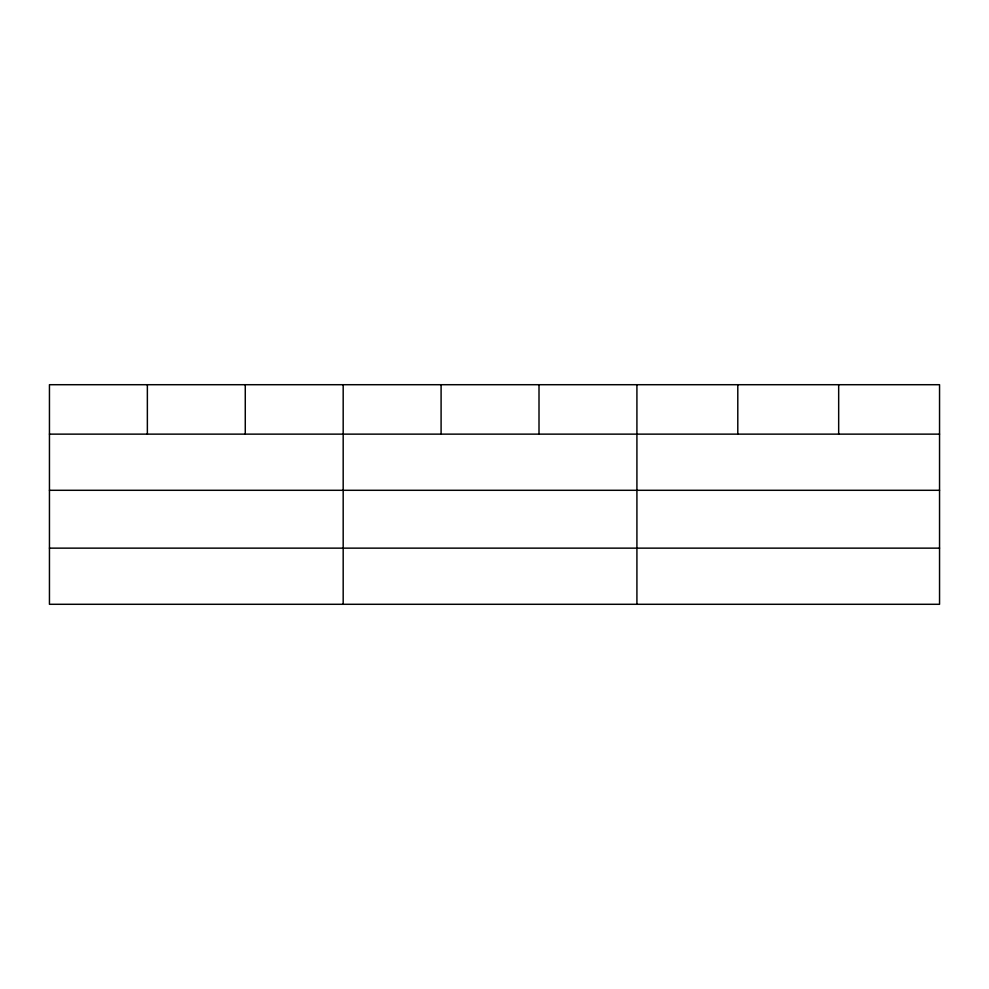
<?xml version="1.0" encoding="UTF-8"?>
<svg xmlns="http://www.w3.org/2000/svg" width="989" height="989" viewBox="0 0 989 989"><rect width="100%" height="100%" fill="white"/><g stroke="black" fill="none" stroke-linecap="round" stroke-linejoin="round"><path stroke-width="1.48" d="M939.55 490.297L939.55 384.709L49.45 384.709L49.45 604.291L939.55 604.291L939.55 490.297L49.45 490.297M49.45 434.134L939.55 434.134M49.45 548.141L939.55 548.141M838.672 384.709L838.672 434.134M737.794 384.709L737.794 434.134M636.916 384.709L636.916 604.291M539.005 384.709L539.005 434.134M441.094 384.709L441.094 434.134M343.183 384.709L343.183 604.291M245.272 384.709L245.272 434.134M147.361 384.709L147.361 434.134"/></g></svg>
